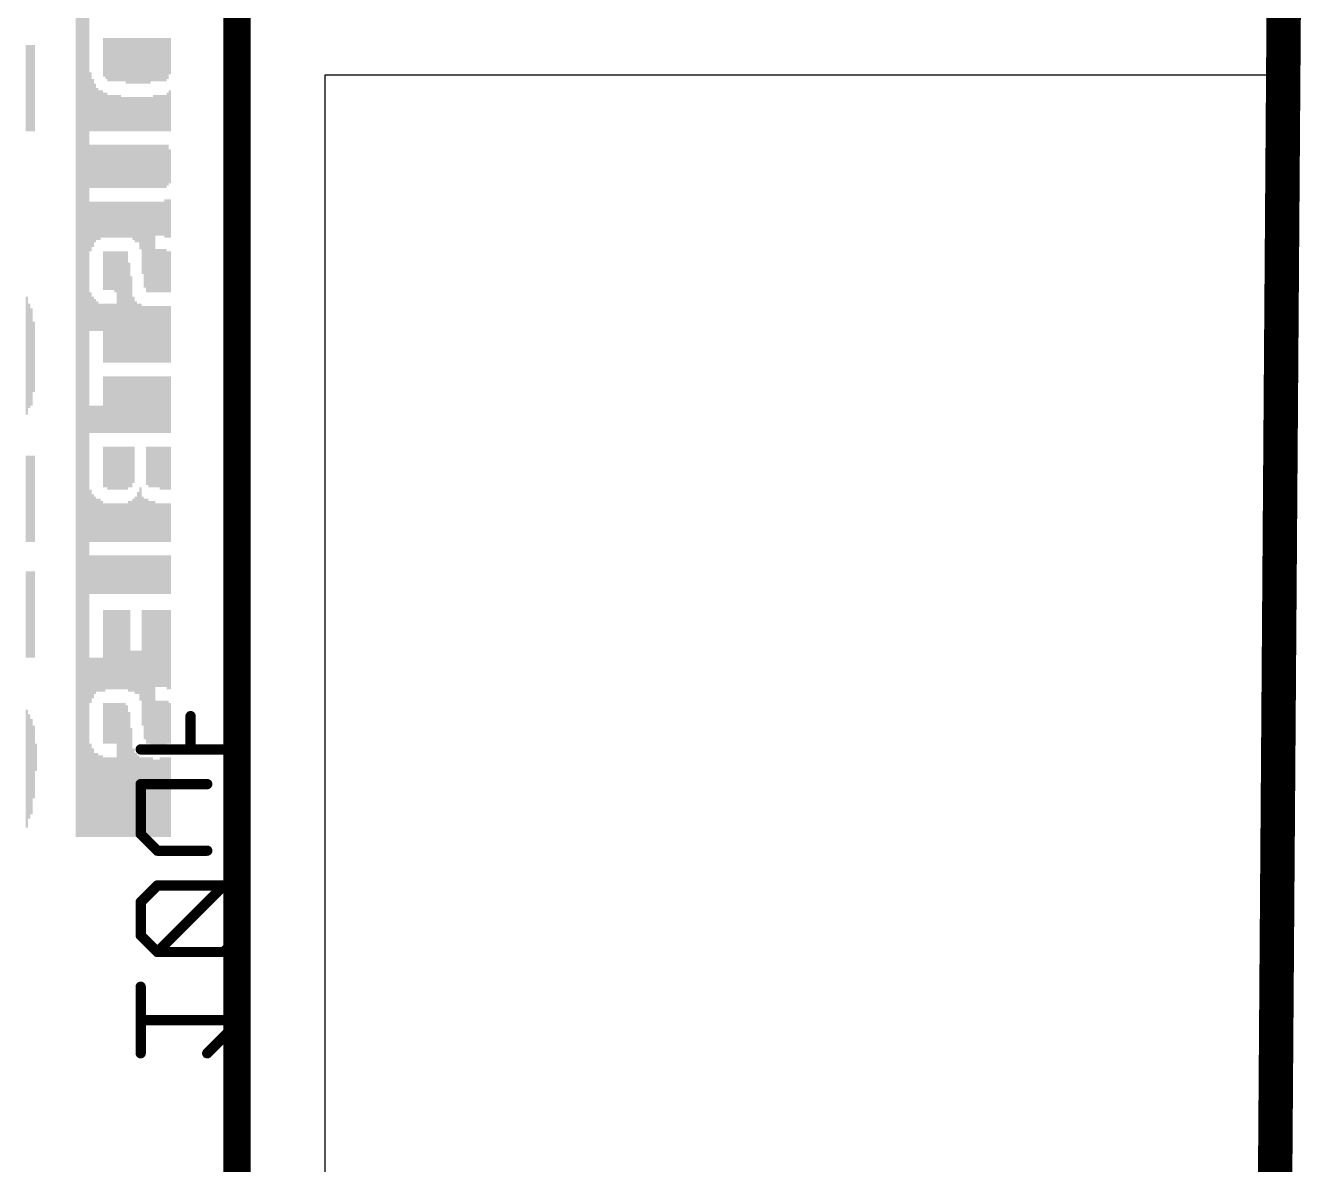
# Model space of a CAD drawing. Extents: x -0.3 to 20.4, y -13.3 to 21.5.
# Drawn here: x 10.87 to 20.4, y -1.54 to 6.87 of the extents above; entities that cross this region are included whole.
import ezdxf

# ---------------------------------------------------------------- set-up
doc = ezdxf.new("R2010")
doc.units = 0
for name, color, linetype in [('1', 12, 'CONTINUOUS'), ('16', 132, 'CONTINUOUS'), ('20', 53, 'CONTINUOUS'), ('21', 40, 'CONTINUOUS'), ('22', 6, 'CONTINUOUS'), ('28', 253, 'CONTINUOUS')]:
    doc.layers.add(name, color=color, linetype=linetype)

# ---------------------------------------------------------------- blocks, each defined once
blk = doc.blocks.new('RECT')
blk.add_solid([(-0.5, -0.5), (0.5, -0.5), (-0.5, 0.5), (0.5, 0.5)])

msp = doc.modelspace()

# ---------------------------------------------------------------- linework, layer by layer
at = {"layer": '1', "const_width": 0.254}
msp.add_lwpolyline([(20.0152, -13.208), (20.2692, 21.3614)], dxfattribs=at)
at = {"layer": '16', "const_width": 0.254}
msp.add_lwpolyline([(20.0152, -13.208), (20.2692, 21.3614)], dxfattribs=at)
at = {"layer": '20'}
for p, q in [((20.066, 18.542), (20.066, 6.5024)), ((20.066, 6.5024), (13.081, 6.5024)), ((13.081, 6.5024), (13.081, -10.6426))]:
    msp.add_line(p, q, dxfattribs=at)
at = {"layer": '21', "const_width": 0.2032}
msp.add_lwpolyline([(12.433, -10.922), (12.433, 19.078)], dxfattribs=at)
at = {"layer": '28', "const_width": 0.0762}
for points in [[(12.4593, 1.5213), (12.4593, 2.0128)], [(12.0907, 1.5213), (12.0907, 1.7671)], [(11.7221, 1.5213), (12.4593, 1.5213)], [(11.7221, 0.8958), (11.7221, 1.2644)], [(11.7221, 1.2644), (12.2136, 1.2644)], [(11.845, 0.7729), (11.7221, 0.8958)], [(12.2136, 0.7729), (11.845, 0.7729)], [(11.845, 0.516), (11.7221, 0.3931)], [(12.3365, 0.516), (11.845, 0.516)], [(11.845, 0.0245), (12.3365, 0.516)], [(12.4593, 0.3931), (12.3365, 0.516)], [(11.7221, 0.3931), (11.7221, 0.1474)], [(12.4593, 0.1474), (12.4593, 0.3931)], [(11.7221, 0.1474), (11.845, 0.0245)], [(12.3365, 0.0245), (12.4593, 0.1474)], [(11.845, 0.0245), (12.3365, 0.0245)], [(11.7221, -0.7239), (11.7221, -0.2324)], [(12.4593, -0.4782), (11.7221, -0.4782)], [(12.2136, -0.7239), (12.4593, -0.4782)]]:
    msp.add_lwpolyline(points, dxfattribs=at)
at = {"layer": '28', "const_width": 0.0381}
for points in [[(12.4784, 2.0128, 1), (12.4403, 2.0128)], [(12.1098, 1.7671, 1), (12.0717, 1.7671)], [(11.7221, 1.5404, 1), (11.7221, 1.5023)], [(12.0717, 1.5213, 1), (12.1098, 1.5213)], [(12.4403, 1.5213, 1), (12.4784, 1.5213)], [(12.4593, 1.5023, 1), (12.4593, 1.5404)], [(11.7221, 1.2835, 1), (11.7221, 1.2454)], [(11.7412, 1.2644, 1), (11.7031, 1.2644)], [(12.2136, 1.2454, 1), (12.2136, 1.2835)], [(11.7356, 0.9093, 1), (11.7086, 0.8823)], [(11.7031, 0.8958, 1), (11.7412, 0.8958)], [(11.845, 0.792, 1), (11.845, 0.7539)], [(11.8315, 0.7595, 1), (11.8584, 0.7864)], [(12.2136, 0.7539, 1), (12.2136, 0.792)], [(11.845, 0.5351, 1), (11.845, 0.497)], [(11.8584, 0.5025, 1), (11.8315, 0.5295)], [(12.3499, 0.5295, 1), (12.323, 0.5025)], [(12.3499, 0.5025, 1), (12.323, 0.5295)], [(12.3365, 0.497, 1), (12.3365, 0.5351)], [(11.7412, 0.3931, 1), (11.7031, 0.3931)], [(11.7086, 0.4066, 1), (11.7356, 0.3797)], [(12.4784, 0.3931, 1), (12.4403, 0.3931)], [(12.4459, 0.3797, 1), (12.4728, 0.4066)], [(11.7356, 0.1609, 1), (11.7086, 0.1339)], [(11.7031, 0.1474, 1), (11.7412, 0.1474)], [(12.4403, 0.1474, 1), (12.4784, 0.1474)], [(12.4728, 0.1339, 1), (12.4459, 0.1609)], [(11.8315, 0.038, 1), (11.8584, 0.011)], [(11.845, 0.0436, 1), (11.845, 0.0055)], [(11.8315, 0.011, 1), (11.8584, 0.038)], [(12.323, 0.038, 1), (12.3499, 0.011)], [(12.3365, 0.0055, 1), (12.3365, 0.0436)], [(11.7412, -0.2324, 1), (11.7031, -0.2324)], [(11.7221, -0.4591, 1), (11.7221, -0.4972)], [(12.4728, -0.4916, 1), (12.4459, -0.4647)], [(12.4593, -0.4972, 1), (12.4593, -0.4591)], [(11.7031, -0.7239, 1), (11.7412, -0.7239)], [(12.2001, -0.7104, 1), (12.2271, -0.7374)]]:
    msp.add_lwpolyline(points, format="xyb", dxfattribs=at)

# ---------------------------------------------------------------- block references
at = {"layer": '22', "rotation": 270}
for p, xscale, yscale in [((11.2507, 7.874), 13.998, 0.0168), ((11.2675, 7.874), 13.998, 0.0167), ((11.2842, 7.874), 13.998, 0.0168), ((11.301, 7.874), 13.998, 0.0167), ((11.3177, 7.874), 13.998, 0.0168), ((11.3345, 7.874), 13.998, 0.0168), ((11.4519, 6.6335), 0.285, 0.0167), ((11.4686, 6.6251), 0.3018, 0.0168), ((11.4854, 6.6167), 0.3186, 0.0168), ((11.5022, 6.6167), 0.3186, 0.0167), ((11.5189, 6.6167), 0.3186, 0.0168), ((11.5357, 6.6167), 0.3186, 0.0167), ((11.5524, 6.6167), 0.3186, 0.0168), ((11.5692, 6.6167), 0.3186, 0.0168), ((11.586, 6.6167), 0.3186, 0.0167), ((11.6027, 6.6167), 0.3186, 0.0168), ((11.6195, 6.6084), 0.3353, 0.0168), ((11.6363, 6.6084), 0.3353, 0.0167), ((11.653, 6.6084), 0.3353, 0.0168), ((11.6698, 6.6084), 0.3353, 0.0168), ((11.6866, 6.6084), 0.3353, 0.0167), ((11.7033, 6.6084), 0.3353, 0.0168), ((11.7201, 6.6084), 0.3353, 0.0167), ((11.7368, 6.6084), 0.3353, 0.0168), ((11.7536, 6.6084), 0.3353, 0.0168), ((11.7704, 6.6084), 0.3353, 0.0167), ((11.7871, 6.6084), 0.3353, 0.0168), ((11.8039, 6.6167), 0.3186, 0.0168), ((11.8207, 6.6167), 0.3186, 0.0167), ((11.8374, 6.6167), 0.3186, 0.0168), ((11.8542, 6.6167), 0.3186, 0.0168), ((11.871, 6.6167), 0.3186, 0.0167), ((11.8877, 6.6167), 0.3186, 0.0168), ((11.9045, 6.6167), 0.3186, 0.0168), ((11.9213, 6.6251), 0.3018, 0.0167), ((11.938, 6.6419), 0.2683, 0.0168), ((10.8819, 6.4072), 0.6371, 0.0167), ((10.8986, 6.4072), 0.6371, 0.0168), ((10.9154, 6.4072), 0.6371, 0.0168), ((10.9322, 6.4072), 0.6371, 0.0167), ((11.3513, 6.3066), 0.4359, 0.0167), ((11.368, 6.2814), 0.3856, 0.0168), ((11.3848, 6.2647), 0.3521, 0.0168), ((11.4016, 6.2479), 0.3185, 0.0167), ((11.4183, 6.2395), 0.3018, 0.0168), ((11.4351, 6.2395), 0.3018, 0.0168), ((11.938, 6.2395), 0.3018, 0.0168), ((11.4519, 6.2311), 0.285, 0.0167), ((11.4686, 6.2311), 0.285, 0.0168), ((11.4854, 6.2228), 0.2683, 0.0168), ((11.5022, 6.2228), 0.2683, 0.0167), ((11.5189, 6.2228), 0.2683, 0.0168), ((11.5357, 6.2228), 0.2683, 0.0167), ((11.5524, 6.2228), 0.2683, 0.0168), ((11.5692, 6.2228), 0.2683, 0.0168), ((11.586, 6.2144), 0.2515, 0.0167), ((11.6027, 6.2144), 0.2515, 0.0168), ((11.6195, 6.2144), 0.2515, 0.0168), ((11.6363, 6.2144), 0.2515, 0.0167), ((11.653, 6.2144), 0.2515, 0.0168), ((11.6698, 6.2144), 0.2515, 0.0168), ((11.6866, 6.2144), 0.2515, 0.0167), ((11.7033, 6.2144), 0.2515, 0.0168), ((11.7201, 6.2144), 0.2515, 0.0167), ((11.7368, 6.2144), 0.2515, 0.0168), ((11.7536, 6.2144), 0.2515, 0.0168), ((11.7704, 6.2144), 0.2515, 0.0167), ((11.7871, 6.2144), 0.2515, 0.0168), ((11.8039, 6.2144), 0.2515, 0.0168), ((11.8207, 6.2228), 0.2683, 0.0167), ((11.8374, 6.2228), 0.2683, 0.0168), ((11.8542, 6.2228), 0.2683, 0.0168), ((11.871, 6.2228), 0.2683, 0.0167), ((11.8877, 6.2228), 0.2683, 0.0168), ((11.9045, 6.2228), 0.2683, 0.0168), ((11.9213, 6.2311), 0.285, 0.0167), ((11.3513, 5.8288), 0.3185, 0.0167), ((11.368, 5.8288), 0.3185, 0.0168), ((11.3848, 5.8288), 0.3185, 0.0168), ((11.4016, 5.8288), 0.3185, 0.0167), ((11.4183, 5.8288), 0.3185, 0.0168), ((11.4351, 5.8288), 0.3185, 0.0168), ((11.4519, 5.8288), 0.3185, 0.0167), ((11.4686, 5.8288), 0.3185, 0.0168), ((11.4854, 5.8288), 0.3185, 0.0168), ((11.5022, 5.8288), 0.3185, 0.0167), ((11.5189, 5.8288), 0.3185, 0.0168), ((11.5357, 5.8288), 0.3185, 0.0167), ((11.5524, 5.8288), 0.3185, 0.0168), ((11.5692, 5.8288), 0.3185, 0.0168), ((11.586, 5.8288), 0.3185, 0.0167), ((11.6027, 5.8288), 0.3185, 0.0168), ((11.6195, 5.8288), 0.3185, 0.0168), ((11.6363, 5.8288), 0.3185, 0.0167), ((11.653, 5.8288), 0.3185, 0.0168), ((11.6698, 5.8288), 0.3185, 0.0168), ((11.6866, 5.8288), 0.3185, 0.0167), ((11.7033, 5.8288), 0.3185, 0.0168), ((11.7201, 5.8288), 0.3185, 0.0167), ((11.7368, 5.8288), 0.3185, 0.0168), ((11.7536, 5.8288), 0.3185, 0.0168), ((11.7704, 5.8288), 0.3185, 0.0167), ((11.7871, 5.8288), 0.3185, 0.0168), ((11.8039, 5.8288), 0.3185, 0.0168), ((11.8207, 5.8288), 0.3185, 0.0167), ((11.8374, 5.8288), 0.3185, 0.0168), ((11.8542, 5.8288), 0.3185, 0.0168), ((11.871, 5.8288), 0.3185, 0.0167), ((11.8877, 5.8288), 0.3185, 0.0168), ((11.9045, 5.8288), 0.3185, 0.0168), ((11.9213, 5.8372), 0.3017, 0.0167), ((11.938, 5.8288), 0.2514, 0.0168), ((11.3513, 5.3845), 0.3688, 0.0167), ((11.368, 5.4013), 0.3352, 0.0168), ((11.3848, 5.4181), 0.3017, 0.0168), ((11.4016, 5.4264), 0.2849, 0.0167), ((11.4183, 5.4264), 0.2849, 0.0168), ((11.4351, 5.4348), 0.2682, 0.0168), ((11.4519, 5.4348), 0.2682, 0.0167), ((11.4686, 5.4348), 0.2682, 0.0168), ((11.4854, 5.4348), 0.2682, 0.0168), ((11.5022, 5.4348), 0.2682, 0.0167), ((11.5189, 5.4348), 0.2682, 0.0168), ((11.5357, 5.4348), 0.2682, 0.0167), ((11.5524, 5.4348), 0.2682, 0.0168), ((11.5692, 5.4348), 0.2682, 0.0168), ((11.586, 5.4348), 0.2682, 0.0167), ((11.6027, 5.4348), 0.2682, 0.0168), ((11.6195, 5.4348), 0.2682, 0.0168), ((11.6363, 5.4348), 0.2682, 0.0167), ((11.653, 5.4348), 0.2682, 0.0168), ((11.6698, 5.4264), 0.2849, 0.0168), ((11.6866, 5.4181), 0.3017, 0.0167), ((11.7033, 5.4181), 0.3017, 0.0168), ((11.7201, 5.3929), 0.352, 0.0167), ((11.7368, 5.3007), 0.5364, 0.0168), ((11.7536, 5.2504), 0.637, 0.0168), ((11.7704, 5.2336), 0.6705, 0.0167), ((11.7871, 5.2336), 0.6705, 0.0168), ((11.8039, 5.2336), 0.6705, 0.0168), ((11.8207, 5.2336), 0.6705, 0.0167), ((11.8374, 5.4432), 0.2514, 0.0168), ((11.8542, 5.4432), 0.2514, 0.0168), ((11.871, 5.4432), 0.2514, 0.0167), ((11.8877, 5.4432), 0.2514, 0.0168), ((11.9045, 5.4432), 0.285, 0.0168), ((11.9213, 5.4432), 0.285, 0.0167), ((11.938, 5.4432), 0.285, 0.0168), ((11.4519, 5.0577), 0.2849, 0.0167), ((11.4686, 5.0577), 0.2849, 0.0168), ((11.4854, 5.0577), 0.2849, 0.0168), ((11.5022, 5.0577), 0.2849, 0.0167), ((11.5189, 5.0577), 0.2849, 0.0168), ((11.5357, 5.0493), 0.3017, 0.0167), ((11.5524, 4.7894), 0.8214, 0.0168), ((11.5692, 4.7894), 0.8214, 0.0168), ((11.586, 4.7894), 0.8214, 0.0167), ((11.6027, 4.7894), 0.8214, 0.0168), ((11.6195, 4.7894), 0.8214, 0.0168), ((11.8374, 5.0577), 0.3185, 0.0168), ((11.8542, 5.0577), 0.3185, 0.0168), ((11.871, 5.0577), 0.3185, 0.0167), ((11.8877, 5.0577), 0.3185, 0.0168), ((11.9045, 5.0577), 0.3185, 0.0168), ((11.9213, 5.0493), 0.3017, 0.0167), ((11.938, 5.0493), 0.3017, 0.0168), ((11.6363, 4.7475), 0.7376, 0.0167), ((11.653, 4.6972), 0.637, 0.0168), ((10.8819, 4.429), 0.8718, 0.0167), ((11.3513, 4.7559), 0.285, 0.0167), ((11.368, 4.7392), 0.2515, 0.0168), ((11.6698, 4.6218), 0.4862, 0.0168), ((10.8986, 4.429), 0.7712, 0.0168), ((10.9154, 4.4206), 0.7208, 0.0168), ((11.3848, 4.7308), 0.2347, 0.0168), ((11.4016, 4.7224), 0.2179, 0.0167), ((11.4183, 4.714), 0.2012, 0.0168), ((11.4351, 4.714), 0.2012, 0.0168), ((11.4519, 4.5967), 0.4359, 0.0167), ((11.4686, 4.5967), 0.4359, 0.0168), ((11.4854, 4.5967), 0.4359, 0.0168), ((11.5022, 4.5967), 0.4359, 0.0167), ((11.5189, 4.5967), 0.4359, 0.0168), ((11.5357, 4.5967), 0.4359, 0.0167), ((11.6866, 4.605), 0.4526, 0.0167), ((11.7033, 4.5967), 0.4359, 0.0168), ((11.7201, 4.5967), 0.4359, 0.0167), ((11.7368, 4.5883), 0.4191, 0.0168), ((11.7536, 4.5883), 0.4191, 0.0168), ((11.7704, 4.5883), 0.4191, 0.0167), ((11.7871, 4.5883), 0.4191, 0.0168), ((11.8039, 4.5883), 0.4191, 0.0168), ((11.8207, 4.5883), 0.4191, 0.0167), ((11.8374, 4.5883), 0.4191, 0.0168), ((11.8542, 4.5883), 0.4191, 0.0168), ((11.871, 4.5883), 0.4191, 0.0167), ((11.8877, 4.5883), 0.4191, 0.0168), ((11.9045, 4.5883), 0.4191, 0.0168), ((11.9213, 4.5883), 0.4191, 0.0167), ((11.938, 4.5883), 0.4191, 0.0168), ((10.9322, 4.4207), 0.5197, 0.0167), ((11.4519, 4.0686), 0.4191, 0.0167), ((11.4686, 4.0686), 0.4191, 0.0168), ((11.4854, 4.0686), 0.4191, 0.0168), ((11.5022, 4.0686), 0.4191, 0.0167), ((11.5189, 4.0686), 0.4191, 0.0168), ((11.5357, 4.0686), 0.4191, 0.0167), ((11.5524, 4.0686), 0.4191, 0.0168), ((11.5692, 4.0686), 0.4191, 0.0168), ((11.586, 4.0686), 0.4191, 0.0167), ((11.6027, 4.0686), 0.4191, 0.0168), ((11.6195, 4.0686), 0.4191, 0.0168), ((11.6363, 4.0686), 0.4191, 0.0167), ((11.653, 4.0686), 0.4191, 0.0168), ((11.6698, 4.0686), 0.4191, 0.0168), ((11.6866, 4.0686), 0.4191, 0.0167), ((11.7033, 4.0686), 0.4191, 0.0168), ((11.7201, 4.0686), 0.4191, 0.0167), ((11.7368, 4.0686), 0.4191, 0.0168), ((11.7536, 4.0686), 0.4191, 0.0168), ((11.7704, 4.0686), 0.4191, 0.0167), ((11.7871, 4.0686), 0.4191, 0.0168), ((11.8039, 4.0686), 0.4191, 0.0168), ((11.8207, 4.0686), 0.4191, 0.0167), ((11.8374, 4.0686), 0.4191, 0.0168), ((11.8542, 4.0686), 0.4191, 0.0168), ((11.871, 4.0686), 0.4191, 0.0167), ((11.8877, 4.0686), 0.4191, 0.0168), ((11.9045, 4.0686), 0.4191, 0.0168), ((11.9213, 4.0686), 0.4191, 0.0167), ((11.938, 4.0686), 0.4191, 0.0168), ((11.3513, 3.9596), 0.2012, 0.0167), ((11.368, 3.9596), 0.2012, 0.0168), ((11.3848, 3.9596), 0.2012, 0.0168), ((11.4016, 3.9596), 0.2012, 0.0167), ((11.4183, 3.9596), 0.2012, 0.0168), ((11.4351, 3.9596), 0.2012, 0.0168), ((11.4519, 3.6076), 0.3017, 0.0167), ((11.4686, 3.6076), 0.3017, 0.0168), ((11.4854, 3.5992), 0.3185, 0.0168), ((11.5022, 3.5992), 0.3185, 0.0167), ((11.5189, 3.5992), 0.3185, 0.0168), ((11.5357, 3.5992), 0.3185, 0.0167), ((11.5524, 3.5992), 0.3185, 0.0168), ((11.5692, 3.5992), 0.3185, 0.0168), ((11.586, 3.5992), 0.3185, 0.0167), ((11.6027, 3.5992), 0.3185, 0.0168), ((11.6195, 3.5992), 0.3185, 0.0168), ((11.6363, 3.6076), 0.3017, 0.0167), ((11.653, 3.6076), 0.3017, 0.0168), ((11.6698, 3.6243), 0.2682, 0.0168), ((11.7704, 3.6159), 0.285, 0.0167), ((11.7871, 3.6076), 0.3017, 0.0168), ((11.8039, 3.6076), 0.3017, 0.0168), ((11.8207, 3.6076), 0.3017, 0.0167), ((11.8374, 3.6076), 0.3017, 0.0168), ((11.8542, 3.6076), 0.3017, 0.0168), ((11.871, 3.5992), 0.3185, 0.0167), ((11.8877, 3.5992), 0.3185, 0.0168), ((11.9045, 3.5992), 0.3185, 0.0168), ((11.9213, 3.5992), 0.3185, 0.0167), ((11.938, 3.5992), 0.3185, 0.0168), ((10.8819, 3.3729), 0.6371, 0.0167), ((10.8986, 3.3729), 0.6371, 0.0168), ((10.9154, 3.3729), 0.6371, 0.0168), ((10.9322, 3.3729), 0.6371, 0.0167), ((11.3513, 3.2471), 0.3856, 0.0167), ((11.7201, 3.2555), 0.4024, 0.0167), ((11.368, 3.2304), 0.3521, 0.0168), ((11.3848, 3.222), 0.3353, 0.0168), ((11.4016, 3.2136), 0.3186, 0.0167), ((11.4183, 3.2136), 0.3186, 0.0168), ((11.4351, 3.2052), 0.3018, 0.0168), ((11.4519, 3.1968), 0.285, 0.0167), ((11.4686, 3.1968), 0.285, 0.0168), ((11.4854, 3.1968), 0.285, 0.0168), ((11.5022, 3.1968), 0.285, 0.0167), ((11.5189, 3.1968), 0.285, 0.0168), ((11.5357, 3.1968), 0.285, 0.0167), ((11.5524, 3.1968), 0.285, 0.0168), ((11.5692, 3.1968), 0.285, 0.0168), ((11.586, 3.1968), 0.285, 0.0167), ((11.6027, 3.1968), 0.285, 0.0168), ((11.6195, 3.1968), 0.285, 0.0168), ((11.6363, 3.2052), 0.3018, 0.0167), ((11.653, 3.2052), 0.3018, 0.0168), ((11.6698, 3.2136), 0.3186, 0.0168), ((11.6866, 3.222), 0.3353, 0.0167), ((11.7033, 3.2388), 0.3689, 0.0168), ((11.7368, 3.222), 0.3353, 0.0168), ((11.7536, 3.2136), 0.3186, 0.0168), ((11.7704, 3.2136), 0.3186, 0.0167), ((11.7871, 3.2052), 0.3018, 0.0168), ((11.8039, 3.2052), 0.3018, 0.0168), ((11.8207, 3.2052), 0.3018, 0.0167), ((11.8374, 3.1968), 0.285, 0.0168), ((11.8542, 3.1968), 0.285, 0.0168), ((11.871, 3.1968), 0.285, 0.0167), ((11.8877, 3.1968), 0.285, 0.0168), ((11.9045, 3.1968), 0.285, 0.0168), ((11.9213, 3.1968), 0.285, 0.0167), ((11.938, 3.1968), 0.285, 0.0168), ((11.3513, 2.8113), 0.285, 0.0167), ((11.368, 2.8113), 0.285, 0.0168), ((11.3848, 2.8113), 0.285, 0.0168), ((11.4016, 2.8113), 0.285, 0.0167), ((11.4183, 2.8113), 0.285, 0.0168), ((11.4351, 2.8113), 0.285, 0.0168), ((11.4519, 2.8113), 0.285, 0.0167), ((11.4686, 2.8113), 0.285, 0.0168), ((11.4854, 2.8113), 0.285, 0.0168), ((11.5022, 2.8113), 0.285, 0.0167), ((11.5189, 2.8113), 0.285, 0.0168), ((11.5357, 2.8113), 0.285, 0.0167), ((11.5524, 2.8113), 0.285, 0.0168), ((11.5692, 2.8113), 0.285, 0.0168), ((11.586, 2.8113), 0.285, 0.0167), ((11.6027, 2.8113), 0.285, 0.0168), ((11.6195, 2.8113), 0.285, 0.0168), ((11.6363, 2.8113), 0.285, 0.0167), ((11.653, 2.8113), 0.285, 0.0168), ((11.6698, 2.8113), 0.285, 0.0168), ((11.6866, 2.8113), 0.285, 0.0167), ((11.7033, 2.8113), 0.285, 0.0168), ((11.7201, 2.8113), 0.285, 0.0167), ((11.7368, 2.8113), 0.285, 0.0168), ((11.7536, 2.8113), 0.285, 0.0168), ((11.7704, 2.8113), 0.285, 0.0167), ((11.7871, 2.8113), 0.285, 0.0168), ((11.8039, 2.8113), 0.285, 0.0168), ((11.8207, 2.8113), 0.285, 0.0167), ((11.8374, 2.8113), 0.285, 0.0168), ((11.8542, 2.8113), 0.285, 0.0168), ((11.871, 2.8113), 0.285, 0.0167), ((11.8877, 2.8113), 0.285, 0.0168), ((11.9045, 2.8113), 0.285, 0.0168), ((11.9213, 2.8113), 0.285, 0.0167), ((11.938, 2.8113), 0.285, 0.0168), ((10.8819, 2.5179), 0.637, 0.0167), ((10.8986, 2.5179), 0.637, 0.0168), ((10.9154, 2.5179), 0.637, 0.0168), ((10.9322, 2.5179), 0.637, 0.0167), ((11.4519, 2.2496), 0.6035, 0.0167), ((11.4686, 2.258), 0.5867, 0.0168), ((11.4854, 2.258), 0.5867, 0.0168), ((11.5022, 2.258), 0.5867, 0.0167), ((11.5189, 2.258), 0.5867, 0.0168), ((11.5357, 2.258), 0.5867, 0.0167), ((11.5524, 2.258), 0.5867, 0.0168), ((11.5692, 2.258), 0.5867, 0.0168), ((11.586, 2.258), 0.5867, 0.0167), ((11.6027, 2.258), 0.5867, 0.0168), ((11.6195, 2.258), 0.5867, 0.0168), ((11.6363, 2.2496), 0.6035, 0.0167), ((11.7368, 2.124), 0.8549, 0.0168), ((11.7536, 2.0737), 0.9555, 0.0168), ((11.7704, 2.0569), 0.989, 0.0167), ((11.7871, 2.0569), 0.989, 0.0168), ((11.8039, 2.0485), 1.0058, 0.0168), ((11.8207, 2.0485), 1.0058, 0.0167), ((11.8374, 2.2665), 0.5699, 0.0168), ((11.8542, 2.2665), 0.5699, 0.0168), ((11.871, 2.2665), 0.5699, 0.0167), ((11.8877, 2.2665), 0.5699, 0.0168), ((11.9045, 2.2665), 0.5699, 0.0168), ((11.9213, 2.258), 0.5867, 0.0167), ((11.938, 2.258), 0.5867, 0.0168), ((11.3513, 2.0318), 0.3353, 0.0167), ((11.368, 2.0485), 0.3018, 0.0168), ((11.3848, 2.0653), 0.2682, 0.0168), ((11.4016, 2.0737), 0.2515, 0.0167), ((11.4183, 2.0737), 0.2515, 0.0168), ((11.4351, 2.0737), 0.2515, 0.0168), ((11.653, 2.0988), 0.3018, 0.0168), ((11.6698, 2.0988), 0.3018, 0.0168), ((11.6866, 2.0905), 0.3185, 0.0167), ((11.7033, 2.0905), 0.3185, 0.0168), ((11.7201, 2.0653), 0.3688, 0.0167), ((10.8819, 1.378), 0.8717, 0.0167), ((11.4519, 1.7133), 0.3017, 0.0167), ((11.4686, 1.7133), 0.3017, 0.0168), ((11.4854, 1.7133), 0.3017, 0.0168), ((11.5022, 1.7133), 0.3017, 0.0167), ((11.5189, 1.7133), 0.3017, 0.0168), ((11.5357, 1.7133), 0.3017, 0.0167), ((11.5524, 1.3696), 0.9891, 0.0168), ((11.5692, 1.3696), 0.9891, 0.0168), ((11.586, 1.3696), 0.9891, 0.0167), ((11.6027, 1.3696), 0.9891, 0.0168), ((11.6195, 1.3612), 0.9723, 0.0168), ((11.8374, 1.7133), 0.3353, 0.0168), ((11.8542, 1.7133), 0.3353, 0.0168), ((11.871, 1.7133), 0.3353, 0.0167), ((11.8877, 1.7133), 0.3353, 0.0168), ((11.9045, 1.7133), 0.3353, 0.0168), ((11.9213, 1.7217), 0.3185, 0.0167), ((11.938, 1.7133), 0.3017, 0.0168), ((10.8986, 1.3947), 0.7712, 0.0168), ((10.9154, 1.3948), 0.7041, 0.0168), ((11.6363, 1.336), 0.922, 0.0167), ((10.9322, 1.4283), 0.5365, 0.0167), ((11.653, 1.2773), 0.8047, 0.0168), ((10.9489, 1.4618), 0.2012, 0.0168), ((11.3513, 1.2187), 0.6874, 0.0167), ((11.368, 1.2019), 0.6538, 0.0168), ((11.6698, 1.2019), 0.6538, 0.0168), ((11.3848, 1.1852), 0.6203, 0.0168), ((11.4016, 1.1852), 0.6203, 0.0167), ((11.4183, 1.1767), 0.6035, 0.0168), ((11.4351, 1.1767), 0.6035, 0.0168), ((11.4519, 1.1684), 0.5868, 0.0167), ((11.4686, 1.1684), 0.5868, 0.0168), ((11.4854, 1.1684), 0.5868, 0.0168), ((11.5022, 1.1684), 0.5868, 0.0167), ((11.5189, 1.1684), 0.5868, 0.0168), ((11.5357, 1.1684), 0.5868, 0.0167), ((11.6866, 1.1852), 0.6203, 0.0167), ((11.7033, 1.1767), 0.6035, 0.0168), ((11.7201, 1.1684), 0.5868, 0.0167), ((11.7368, 1.1684), 0.5868, 0.0168), ((11.7536, 1.1684), 0.5868, 0.0168), ((11.7704, 1.1684), 0.5868, 0.0167), ((11.7871, 1.1684), 0.5868, 0.0168), ((11.8039, 1.1684), 0.5868, 0.0168), ((11.8207, 1.16), 0.57, 0.0167), ((11.8374, 1.16), 0.57, 0.0168), ((11.8542, 1.16), 0.57, 0.0168), ((11.871, 1.1684), 0.5868, 0.0167), ((11.8877, 1.1684), 0.5868, 0.0168), ((11.9045, 1.1684), 0.5868, 0.0168), ((11.9213, 1.1684), 0.5868, 0.0167), ((11.938, 1.1684), 0.5868, 0.0168)]:
    msp.add_blockref('RECT', p, dxfattribs=dict(at, xscale=xscale, yscale=yscale))

doc.saveas('drawing.dxf')
